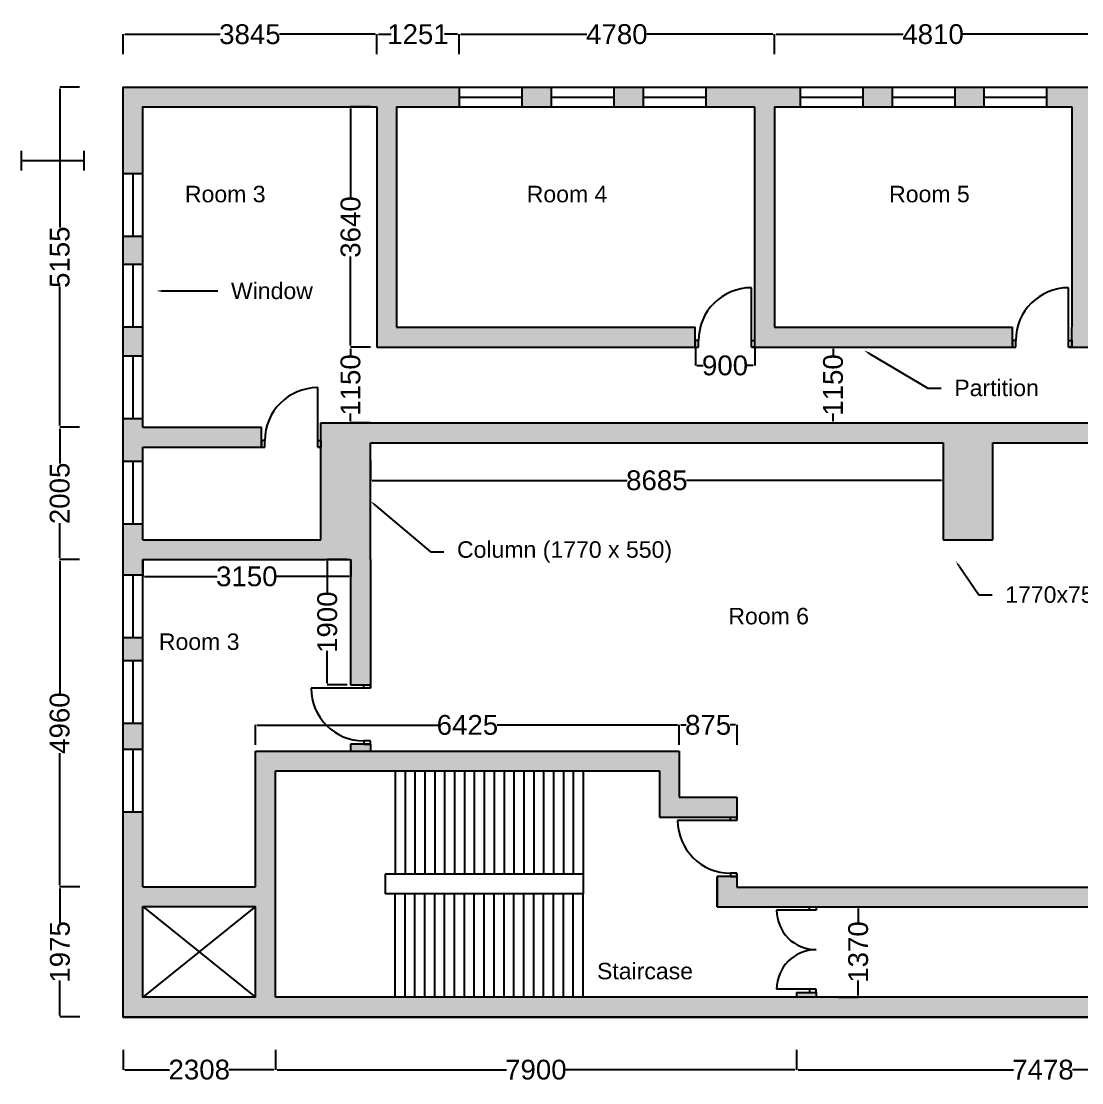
# Model space of a CAD drawing. Header units: millimetres. Extents: x 891 to 27066, y -7534 to 10917.
# Drawn here: x 891 to 16972, y -5174 to 10917 of the extents above; entities that cross this region are included whole.
import ezdxf
from ezdxf import colors
from ezdxf.entities.mleader import LeaderData, LeaderLine
from ezdxf.math import Vec2, Vec3

# ---------------------------------------------------------------- set-up
doc = ezdxf.new("R2010")
doc.units = ezdxf.units.MM
for name, color, linetype in [('Dimensions', 5, 'Continuous'), ('Doors', 6, 'Continuous'), ('Hatch', 7, 'Continuous'), ('Text', 3, 'Continuous'), ('Window', 10, 'Continuous')]:
    doc.layers.add(name, color=color, linetype=linetype)
doc.styles.get("Standard").update_dxf_attribs({"font": 'arial.ttf'})
doc.dimstyles.new('ISO-25', dxfattribs={"dimtxt": 300, "dimasz": 25, "dimexe": 1.25, "dimexo": 0.625, "dimgap": 0, "dimtad": 0, "dimdec": 0, "dimdsep": 46, "dimtxsty": 'Standard', "dimcen": 2.5, "dimadec": 0, "dimazin": 0, "dimtfac": 1, "dimtdec": 0, "dimtmove": 0, "dimatfit": 3, "dimfxl": 300, "dimfxlon": 1, "dimarcsym": 0})

# ---------------------------------------------------------------- blocks, each defined once
blk = doc.blocks.new('*U8')
for p, q in [((-100, 1250), (-100, 1300)), ((-100, 1300), (0, 1300)), ((0, 1300), (0, 1250)), ((0, 1250), (-600, 1250)), ((0, 1250), (-100, 1250)), ((0, 50), (-600, 50)), ((0, 50), (-100, 50)), ((-100, 50), (-100, 0)), ((-100, 0), (0, 0)), ((0, 0), (0, 50))]:
    blk.add_line(p, q)
for centre, start, end in [((0, 1250), 180, 270), ((0, 50), 90, 180)]:
    blk.add_arc(centre, 600, start, end)
blk = doc.blocks.new('*U23')
for p, q in [((-950, 800), (-950, 850)), ((-950, 850), (-850, 850)), ((-850, 800), (-850, 850)), ((-850, 850), (-850, 800)), ((-950, 800), (-1750, 800)), ((-850, 800), (-950, 800)), ((-850, 0), (-950, 0)), ((-950, 0), (-950, -50)), ((-850, -50), (-850, 0)), ((-850, -50), (-850, 0)), ((-950, -50), (-850, -50))]:
    blk.add_line(p, q)
blk.add_arc((-950, 800), 800, 180, 270)
blk = doc.blocks.new('*U24')
for p, q in [((-50, 100), (-50, 900)), ((-850, 100), (-900, 100)), ((-900, 100), (-900, 0)), ((-900, 0), (-850, 0)), ((-900, 0), (-850, 0)), ((-850, 0), (-850, 100)), ((-50, 0), (-50, 100)), ((-50, 100), (0, 100)), ((-50, 0), (0, 0)), ((0, 0), (-50, 0)), ((0, 100), (0, 0))]:
    blk.add_line(p, q)
blk.add_arc((-50, 100), 800, 90, 180)
blk = doc.blocks.new('*D37')
at = {"layer": 'Defpoints', "color": 0, "transparency": 16777216}
for p in [(6281, 10719), (2436, 9918), (6281, 9918)]:
    blk.add_point(p, dxfattribs=at)
at = {"layer": 'Dimensions', "color": 0, "lineweight": -2, "transparency": 16777216}
for p, q in [((2436, 10419), (2436, 10720)), ((2461, 10719), (3909, 10719)), ((6256, 10719), (4807, 10719)), ((6281, 10419), (6281, 10720))]:
    blk.add_line(p, q, dxfattribs=at)
at = {"layer": 'Dimensions', "color": 0, "transparency": 16777216}
for points in [[(2461, 10723), (2461, 10715), (2436, 10719)], [(6256, 10723), (6256, 10715), (6281, 10719)]]:
    blk.add_solid(points, dxfattribs=at)
at = {"layer": 'Dimensions', "color": 0, "transparency": 16777216, "insert": (4358, 10719), "char_height": 300, "attachment_point": 5}
blk.add_mtext('3845', dxfattribs=at)
blk = doc.blocks.new('*D38')
at = {"layer": 'Defpoints', "color": 0, "transparency": 16777216}
for p in [(7532, 10720), (6281, 9618), (7532, 9618)]:
    blk.add_point(p, dxfattribs=at)
at = {"layer": 'Dimensions', "color": 0, "lineweight": -2, "transparency": 16777216}
for p, q in [((6281, 10420), (6281, 10722)), ((6306, 10720), (6501, 10720)), ((7507, 10720), (7311, 10720)), ((7532, 10420), (7532, 10722))]:
    blk.add_line(p, q, dxfattribs=at)
at = {"layer": 'Dimensions', "color": 0, "transparency": 16777216}
for points in [[(6306, 10725), (6306, 10716), (6281, 10720)], [(7507, 10725), (7507, 10716), (7532, 10720)]]:
    blk.add_solid(points, dxfattribs=at)
at = {"layer": 'Dimensions', "color": 0, "transparency": 16777216, "insert": (6906, 10720), "char_height": 300, "attachment_point": 5}
blk.add_mtext('1251', dxfattribs=at)
blk = doc.blocks.new('*D40')
at = {"layer": 'Defpoints', "color": 0, "transparency": 16777216}
for p in [(12312, 10720), (7532, 9618), (12312, 9618)]:
    blk.add_point(p, dxfattribs=at)
at = {"layer": 'Dimensions', "color": 0, "lineweight": -2, "transparency": 16777216}
for p, q in [((7532, 10420), (7532, 10722)), ((7557, 10720), (9468, 10720)), ((12287, 10720), (10375, 10720)), ((12312, 10420), (12312, 10722))]:
    blk.add_line(p, q, dxfattribs=at)
at = {"layer": 'Dimensions', "color": 0, "transparency": 16777216}
for points in [[(7557, 10725), (7557, 10716), (7532, 10720)], [(12287, 10725), (12287, 10716), (12312, 10720)]]:
    blk.add_solid(points, dxfattribs=at)
at = {"layer": 'Dimensions', "color": 0, "transparency": 16777216, "insert": (9922, 10720), "char_height": 300, "attachment_point": 5}
blk.add_mtext('4780', dxfattribs=at)
blk = doc.blocks.new('*D41')
at = {"layer": 'Defpoints', "color": 0, "transparency": 16777216}
for p in [(17122, 10720), (12312, 9618), (17122, 9618)]:
    blk.add_point(p, dxfattribs=at)
at = {"layer": 'Dimensions', "color": 0, "lineweight": -2, "transparency": 16777216}
for p, q in [((12312, 10420), (12312, 10722)), ((12337, 10720), (14263, 10720)), ((17097, 10720), (15170, 10720)), ((17122, 10420), (17122, 10722))]:
    blk.add_line(p, q, dxfattribs=at)
at = {"layer": 'Dimensions', "color": 0, "transparency": 16777216}
for points in [[(12337, 10725), (12337, 10716), (12312, 10720)], [(17097, 10725), (17097, 10716), (17122, 10720)]]:
    blk.add_solid(points, dxfattribs=at)
at = {"layer": 'Dimensions', "color": 0, "transparency": 16777216, "insert": (14717, 10720), "char_height": 300, "attachment_point": 5}
blk.add_mtext('4810', dxfattribs=at)
blk = doc.blocks.new('*D43')
at = {"layer": 'Defpoints', "color": 0, "transparency": 16777216}
for p in [(2436, 9918), (1475, 4763), (2436, 4763)]:
    blk.add_point(p, dxfattribs=at)
at = {"layer": 'Dimensions', "color": 0, "lineweight": -2, "transparency": 16777216}
for p, q in [((1775, 9918), (1474, 9918)), ((1475, 9893), (1475, 7789)), ((1475, 4788), (1475, 6891)), ((1775, 4763), (1474, 4763))]:
    blk.add_line(p, q, dxfattribs=at)
at = {"layer": 'Dimensions', "color": 0, "transparency": 16777216}
for points in [[(1471, 9893), (1479, 9893), (1475, 9918)], [(1471, 4788), (1479, 4788), (1475, 4763)]]:
    blk.add_solid(points, dxfattribs=at)
at = {"layer": 'Dimensions', "color": 0, "transparency": 16777216, "insert": (1475, 7340), "char_height": 300, "attachment_point": 5, "rotation": 90}
blk.add_mtext('5155', dxfattribs=at)
blk = doc.blocks.new('*D44')
at = {"layer": 'Defpoints', "color": 0, "transparency": 16777216}
for p in [(2736, 4763), (1475, 2758), (2736, 2758)]:
    blk.add_point(p, dxfattribs=at)
at = {"layer": 'Dimensions', "color": 0, "lineweight": -2, "transparency": 16777216}
for p, q in [((1775, 4763), (1474, 4763)), ((1475, 4738), (1475, 4212)), ((1475, 2783), (1475, 3309)), ((1775, 2758), (1474, 2758))]:
    blk.add_line(p, q, dxfattribs=at)
at = {"layer": 'Dimensions', "color": 0, "transparency": 16777216}
for points in [[(1471, 4738), (1479, 4738), (1475, 4763)], [(1471, 2783), (1479, 2783), (1475, 2758)]]:
    blk.add_solid(points, dxfattribs=at)
at = {"layer": 'Dimensions', "color": 0, "transparency": 16777216, "insert": (1475, 3760), "char_height": 300, "attachment_point": 5, "rotation": 90}
blk.add_mtext('2005', dxfattribs=at)
blk = doc.blocks.new('*D45')
at = {"layer": 'Defpoints', "color": 0, "transparency": 16777216}
for p in [(2736, 2758), (1474, -2202), (2736, -2202)]:
    blk.add_point(p, dxfattribs=at)
at = {"layer": 'Dimensions', "color": 0, "lineweight": -2, "transparency": 16777216}
for p, q in [((1774, 2758), (1473, 2758)), ((1474, 2733), (1474, 731)), ((1474, -2177), (1474, -176)), ((1774, -2202), (1473, -2202))]:
    blk.add_line(p, q, dxfattribs=at)
at = {"layer": 'Dimensions', "color": 0, "transparency": 16777216}
for points in [[(1470, 2733), (1478, 2733), (1474, 2758)], [(1470, -2177), (1478, -2177), (1474, -2202)]]:
    blk.add_solid(points, dxfattribs=at)
at = {"layer": 'Dimensions', "color": 0, "transparency": 16777216, "insert": (1474, 278), "char_height": 300, "attachment_point": 5, "rotation": 90}
blk.add_mtext('4960', dxfattribs=at)
blk = doc.blocks.new('*D46')
at = {"layer": 'Defpoints', "color": 0, "transparency": 16777216}
for p in [(2736, -2202), (1478, -4177), (2736, -4177)]:
    blk.add_point(p, dxfattribs=at)
at = {"layer": 'Dimensions', "color": 0, "lineweight": -2, "transparency": 16777216}
for p, q in [((1778, -2202), (1477, -2202)), ((1478, -2227), (1478, -2755)), ((1478, -4152), (1478, -3625)), ((1778, -4177), (1477, -4177))]:
    blk.add_line(p, q, dxfattribs=at)
at = {"layer": 'Dimensions', "color": 0, "transparency": 16777216}
for points in [[(1474, -2227), (1482, -2227), (1478, -2202)], [(1474, -4152), (1482, -4152), (1478, -4177)]]:
    blk.add_solid(points, dxfattribs=at)
at = {"layer": 'Dimensions', "color": 0, "transparency": 16777216, "insert": (1478, -3190), "char_height": 300, "attachment_point": 5, "rotation": 90}
blk.add_mtext('1975', dxfattribs=at)
blk = doc.blocks.new('*D47')
at = {"layer": 'Defpoints', "color": 0, "transparency": 16777216}
for p in [(2436, -4177), (4744, -4177), (4744, -4976)]:
    blk.add_point(p, dxfattribs=at)
at = {"layer": 'Dimensions', "color": 0, "lineweight": -2, "transparency": 16777216}
for p, q in [((2436, -4676), (2436, -4977)), ((4744, -4676), (4744, -4977)), ((2461, -4976), (3139, -4976)), ((4719, -4976), (4040, -4976))]:
    blk.add_line(p, q, dxfattribs=at)
at = {"layer": 'Dimensions', "color": 0, "transparency": 16777216}
for points in [[(2461, -4972), (2461, -4980), (2436, -4976)], [(4719, -4972), (4719, -4980), (4744, -4976)]]:
    blk.add_solid(points, dxfattribs=at)
at = {"layer": 'Dimensions', "color": 0, "transparency": 16777216, "insert": (3590, -4976), "char_height": 300, "attachment_point": 5}
blk.add_mtext('2308', dxfattribs=at)
blk = doc.blocks.new('*D48')
at = {"layer": 'Defpoints', "color": 0, "transparency": 16777216}
for p in [(4744, -3877), (12644, -3877), (12644, -4977)]:
    blk.add_point(p, dxfattribs=at)
at = {"layer": 'Dimensions', "color": 0, "lineweight": -2, "transparency": 16777216}
for p, q in [((4744, -4677), (4744, -4978)), ((12644, -4677), (12644, -4978)), ((4769, -4977), (8247, -4977)), ((12619, -4977), (9140, -4977))]:
    blk.add_line(p, q, dxfattribs=at)
at = {"layer": 'Dimensions', "color": 0, "transparency": 16777216}
for points in [[(4769, -4973), (4769, -4981), (4744, -4977)], [(12619, -4973), (12619, -4981), (12644, -4977)]]:
    blk.add_solid(points, dxfattribs=at)
at = {"layer": 'Dimensions', "color": 0, "transparency": 16777216, "insert": (8694, -4977), "char_height": 300, "attachment_point": 5}
blk.add_mtext('7900', dxfattribs=at)
blk = doc.blocks.new('*D49')
at = {"layer": 'Defpoints', "color": 0, "transparency": 16777216}
for p in [(12644, -3877), (20122, -3877), (20122, -4977)]:
    blk.add_point(p, dxfattribs=at)
at = {"layer": 'Dimensions', "color": 0, "lineweight": -2, "transparency": 16777216}
for p, q in [((12644, -4677), (12644, -4978)), ((20122, -4677), (20122, -4978)), ((12669, -4977), (15936, -4977)), ((20097, -4977), (16830, -4977))]:
    blk.add_line(p, q, dxfattribs=at)
at = {"layer": 'Dimensions', "color": 0, "transparency": 16777216}
for points in [[(12669, -4973), (12669, -4981), (12644, -4977)], [(20097, -4973), (20097, -4981), (20122, -4977)]]:
    blk.add_solid(points, dxfattribs=at)
at = {"layer": 'Dimensions', "color": 0, "transparency": 16777216, "insert": (16383, -4977), "char_height": 300, "attachment_point": 5}
blk.add_mtext('7478', dxfattribs=at)
blk = doc.blocks.new('*D57')
at = {"layer": 'Defpoints', "color": 0, "transparency": 16777216}
for p in [(6281, 9618), (5885, 5978), (6281, 5978)]:
    blk.add_point(p, dxfattribs=at)
at = {"layer": 'Dimensions', "color": 0, "lineweight": -2, "transparency": 16777216}
for p, q in [((6185, 9618), (5884, 9618)), ((5885, 9593), (5885, 8245)), ((5885, 6003), (5885, 7351)), ((6185, 5978), (5884, 5978))]:
    blk.add_line(p, q, dxfattribs=at)
at = {"layer": 'Dimensions', "color": 0, "transparency": 16777216}
for points in [[(5881, 9593), (5889, 9593), (5885, 9618)], [(5881, 6003), (5889, 6003), (5885, 5978)]]:
    blk.add_solid(points, dxfattribs=at)
at = {"layer": 'Dimensions', "color": 0, "transparency": 16777216, "insert": (5885, 7798), "char_height": 300, "attachment_point": 5, "rotation": 90}
blk.add_mtext('3640', dxfattribs=at)
blk = doc.blocks.new('*D58')
at = {"layer": 'Defpoints', "color": 0, "transparency": 16777216}
for p in [(6281, 5978), (5884, 4828), (6281, 4828)]:
    blk.add_point(p, dxfattribs=at)
at = {"layer": 'Dimensions', "color": 0, "lineweight": -2, "transparency": 16777216}
for p, q in [((6184, 5978), (5883, 5978)), ((5884, 5953), (5884, 5836)), ((6184, 4828), (5883, 4828)), ((5884, 4853), (5884, 4970))]:
    blk.add_line(p, q, dxfattribs=at)
at = {"layer": 'Dimensions', "color": 0, "transparency": 16777216}
for points in [[(5880, 5953), (5888, 5953), (5884, 5978)], [(5880, 4853), (5888, 4853), (5884, 4828)]]:
    blk.add_solid(points, dxfattribs=at)
at = {"layer": 'Dimensions', "color": 0, "transparency": 16777216, "insert": (5884, 5403), "char_height": 300, "attachment_point": 5, "rotation": 90}
blk.add_mtext('1150', dxfattribs=at)
blk = doc.blocks.new('*D59')
at = {"layer": 'Defpoints', "color": 0, "transparency": 16777216}
for p in [(11112, 5978), (12012, 5978), (12012, 5698)]:
    blk.add_point(p, dxfattribs=at)
at = {"layer": 'Dimensions', "color": 0, "lineweight": -2, "transparency": 16777216}
for p, q in [((11112, 5977), (11112, 5697)), ((12012, 5977), (12012, 5697)), ((11137, 5698), (11231, 5698)), ((11987, 5698), (11892, 5698))]:
    blk.add_line(p, q, dxfattribs=at)
at = {"layer": 'Dimensions', "color": 0, "transparency": 16777216}
for points in [[(11137, 5702), (11137, 5694), (11112, 5698)], [(11987, 5702), (11987, 5694), (12012, 5698)]]:
    blk.add_solid(points, dxfattribs=at)
at = {"layer": 'Dimensions', "color": 0, "transparency": 16777216, "insert": (11562, 5698), "char_height": 300, "attachment_point": 5}
blk.add_mtext('900', dxfattribs=at)
blk = doc.blocks.new('*D63')
at = {"layer": 'Defpoints', "color": 0, "transparency": 16777216}
for p in [(6186, 4528), (14871, 4528), (6186, 3957)]:
    blk.add_point(p, dxfattribs=at)
at = {"layer": 'Dimensions', "color": 0, "lineweight": -2, "transparency": 16777216}
for p, q in [((6186, 4257), (6186, 3956)), ((14871, 4257), (14871, 3956)), ((6211, 3957), (10079, 3957)), ((14846, 3957), (10977, 3957))]:
    blk.add_line(p, q, dxfattribs=at)
at = {"layer": 'Dimensions', "color": 0, "transparency": 16777216}
for points in [[(6211, 3961), (6211, 3953), (6186, 3957)], [(14846, 3961), (14846, 3953), (14871, 3957)]]:
    blk.add_solid(points, dxfattribs=at)
at = {"layer": 'Dimensions', "color": 0, "transparency": 16777216, "insert": (10528, 3957), "char_height": 300, "attachment_point": 5}
blk.add_mtext('8685', dxfattribs=at)
blk = doc.blocks.new('*D64')
at = {"layer": 'Defpoints', "color": 0, "transparency": 16777216}
for p in [(5886, 2758), (5532, 858), (5886, 858)]:
    blk.add_point(p, dxfattribs=at)
at = {"layer": 'Dimensions', "color": 0, "lineweight": -2, "transparency": 16777216}
for p, q in [((5832, 2758), (5531, 2758)), ((5532, 2733), (5532, 2241)), ((5532, 883), (5532, 1375)), ((5832, 858), (5531, 858))]:
    blk.add_line(p, q, dxfattribs=at)
at = {"layer": 'Dimensions', "color": 0, "transparency": 16777216}
for points in [[(5528, 2733), (5537, 2733), (5532, 2758)], [(5528, 883), (5537, 883), (5532, 858)]]:
    blk.add_solid(points, dxfattribs=at)
at = {"layer": 'Dimensions', "color": 0, "transparency": 16777216, "insert": (5532, 1808), "char_height": 300, "attachment_point": 5, "rotation": 90}
blk.add_mtext('1900', dxfattribs=at)
blk = doc.blocks.new('*D65')
at = {"layer": 'Defpoints', "color": 0, "transparency": 16777216}
for p in [(2736, 2758), (5886, 2758), (5886, 2501)]:
    blk.add_point(p, dxfattribs=at)
at = {"layer": 'Dimensions', "color": 0, "lineweight": -2, "transparency": 16777216}
for p, q in [((2736, 2757), (2736, 2500)), ((5886, 2757), (5886, 2500)), ((2761, 2501), (3863, 2501)), ((5861, 2501), (4758, 2501))]:
    blk.add_line(p, q, dxfattribs=at)
at = {"layer": 'Dimensions', "color": 0, "transparency": 16777216}
for points in [[(2761, 2505), (2761, 2497), (2736, 2501)], [(5861, 2505), (5861, 2497), (5886, 2501)]]:
    blk.add_solid(points, dxfattribs=at)
at = {"layer": 'Dimensions', "color": 0, "transparency": 16777216, "insert": (4311, 2501), "char_height": 300, "attachment_point": 5}
blk.add_mtext('3150', dxfattribs=at)
blk = doc.blocks.new('*D66')
at = {"layer": 'Defpoints', "color": 0, "transparency": 16777216}
for p in [(10869, 249), (4444, -147), (10869, -147)]:
    blk.add_point(p, dxfattribs=at)
at = {"layer": 'Dimensions', "color": 0, "lineweight": -2, "transparency": 16777216}
for p, q in [((4444, -51), (4444, 250)), ((4469, 249), (7206, 249)), ((10844, 249), (8106, 249)), ((10869, -51), (10869, 250))]:
    blk.add_line(p, q, dxfattribs=at)
at = {"layer": 'Dimensions', "color": 0, "transparency": 16777216}
for points in [[(4469, 253), (4469, 245), (4444, 249)], [(10844, 253), (10844, 245), (10869, 249)]]:
    blk.add_solid(points, dxfattribs=at)
at = {"layer": 'Dimensions', "color": 0, "transparency": 16777216, "insert": (7656, 249), "char_height": 300, "attachment_point": 5}
blk.add_mtext('6425', dxfattribs=at)
blk = doc.blocks.new('*D67')
at = {"layer": 'Defpoints', "color": 0, "transparency": 16777216}
for p in [(11744, 250), (10869, -847), (11744, -847)]:
    blk.add_point(p, dxfattribs=at)
at = {"layer": 'Dimensions', "color": 0, "lineweight": -2, "transparency": 16777216}
for p, q in [((10869, -50), (10869, 251)), ((10894, 250), (10973, 250)), ((11719, 250), (11639, 250)), ((11744, -50), (11744, 251))]:
    blk.add_line(p, q, dxfattribs=at)
at = {"layer": 'Dimensions', "color": 0, "transparency": 16777216}
for points in [[(10894, 254), (10894, 246), (10869, 250)], [(11719, 254), (11719, 246), (11744, 250)]]:
    blk.add_solid(points, dxfattribs=at)
at = {"layer": 'Dimensions', "color": 0, "transparency": 16777216, "insert": (11306, 250), "char_height": 300, "attachment_point": 5}
blk.add_mtext('875', dxfattribs=at)
blk = doc.blocks.new('*D68')
at = {"layer": 'Defpoints', "color": 0, "transparency": 16777216}
for p in [(12944, -2507), (13582, -2507), (12944, -3877)]:
    blk.add_point(p, dxfattribs=at)
at = {"layer": 'Dimensions', "color": 0, "lineweight": -2, "transparency": 16777216}
for p, q in [((13282, -2507), (13583, -2507)), ((13582, -2532), (13582, -2759)), ((13582, -3852), (13582, -3625)), ((13282, -3877), (13583, -3877))]:
    blk.add_line(p, q, dxfattribs=at)
at = {"layer": 'Dimensions', "color": 0, "transparency": 16777216}
for points in [[(13578, -2532), (13586, -2532), (13582, -2507)], [(13578, -3852), (13586, -3852), (13582, -3877)]]:
    blk.add_solid(points, dxfattribs=at)
at = {"layer": 'Dimensions', "color": 0, "transparency": 16777216, "insert": (13582, -3192), "char_height": 300, "attachment_point": 5, "rotation": 90}
blk.add_mtext('1370', dxfattribs=at)
blk = doc.blocks.new('*D70')
at = {"layer": 'Defpoints', "color": 0, "transparency": 16777216}
for p in [(12012, 5978), (12012, 4828), (13201, 4828)]:
    blk.add_point(p, dxfattribs=at)
at = {"layer": 'Dimensions', "color": 0, "lineweight": -2, "transparency": 16777216}
for p, q in [((12901, 5978), (13202, 5978)), ((13201, 5953), (13201, 5836)), ((12901, 4828), (13202, 4828)), ((13201, 4853), (13201, 4970))]:
    blk.add_line(p, q, dxfattribs=at)
at = {"layer": 'Dimensions', "color": 0, "transparency": 16777216}
for points in [[(13197, 5953), (13205, 5953), (13201, 5978)], [(13197, 4853), (13205, 4853), (13201, 4828)]]:
    blk.add_solid(points, dxfattribs=at)
at = {"layer": 'Dimensions', "color": 0, "transparency": 16777216, "insert": (13201, 5403), "char_height": 300, "attachment_point": 5, "rotation": 90}
blk.add_mtext('1150', dxfattribs=at)

msp = doc.modelspace()

# ---------------------------------------------------------------- hatches: boundary and pattern name
h = msp.add_hatch(color=256)
h.dxf.hatch_style = 1
h.paths.add_polyline_path([(12943.6, -3807.1), (12843.6, -3807.1), (12643.6, -3807.1), (12643.6, -3877.1), (12943.6, -3877.1)])
h.paths.add_polyline_path([(6185.6, -42.1), (6085.6, -42.1), (5885.6, -42.1), (5885.6, -147.1), (6185.6, -147.1)])
at = {"layer": 'Hatch'}
h = msp.add_hatch(color=256, dxfattribs=at)
h.dxf.hatch_style = 1
h.paths.add_polyline_path([(7531.6, 9917.9), (6280.6, 9917.9), (2435.6, 9917.9), (2435.6, 8611.2), (2735.6, 8611.2), (2735.6, 9617.9), (6280.6, 9617.9), (6280.6, 5977.9), (11111.6, 5977.9), (11111.6, 6077.9), (11111.6, 6277.9), (6580.6, 6277.9), (6580.6, 9617.9), (7531.6, 9617.9)])
h = msp.add_hatch(color=256, dxfattribs=at)
h.dxf.hatch_style = 1
h.paths.add_polyline_path([(8925.8, 9917.9), (8481.6, 9917.9), (8481.6, 9617.9), (8925.8, 9617.9)])
h.paths.add_polyline_path([(10320.1, 9917.9), (9875.8, 9917.9), (9875.8, 9617.9), (10320.1, 9617.9)])
h.paths.add_polyline_path([(12701, 9917.9), (12011.6, 9917.9), (11270.1, 9917.9), (11270.1, 9617.9), (12011.6, 9617.9), (12011.6, 6277.9), (12011.6, 5977.9), (15921.6, 5977.9), (15921.6, 6077.9), (15921.6, 6277.9), (12311.6, 6277.9), (12311.6, 9617.9), (12701, 9617.9)])
h.paths.add_polyline_path([(17121.6, 9617.9), (17291.4, 9617.9), (17291.4, 9917.9), (16436, 9917.9), (16436, 9617.9), (16821.6, 9617.9), (16821.6, 6277.9), (16821.6, 5977.9), (17121.6, 5977.9), (17121.6, 6077.9), (17121.6, 6277.9)])
h.paths.add_polyline_path([(15486, 9917.9), (15045.2, 9917.9), (15045.2, 9617.9), (15486, 9617.9)], flags=17)
h.paths.add_polyline_path([(14095.2, 9917.9), (13651, 9917.9), (13651, 9617.9), (14095.2, 9617.9)], flags=17)
h.paths.add_polyline_path([(2735.6, 7661.2), (2435.6, 7661.2), (2435.6, 7235.9), (2735.6, 7235.9)])
h.paths.add_polyline_path([(2735.6, 6285.9), (2435.6, 6285.9), (2435.6, 5843.4), (2735.6, 5843.4)])
h.paths.add_polyline_path([(4535.6, 4762.9), (2735.6, 4762.9), (2735.6, 4893.4), (2435.6, 4893.4), (2435.6, 4250.1), (2735.6, 4250.1), (2735.6, 4462.9), (4535.6, 4462.9), (4535.6, 4562.9)])
h.paths.add_polyline_path([(17796.6, 4827.9), (5435.6, 4827.9), (5435.6, 3057.9), (2735.6, 3057.9), (2735.6, 3300.1), (2435.6, 3300.1), (2435.6, 2527.6), (2735.6, 2527.6), (2735.6, 2757.9), (5735.6, 2757.9), (5885.6, 2757.9), (5885.6, 857.9), (6185.6, 857.9), (6185.6, 2757.9), (6185.6, 4527.9), (14870.6, 4527.9), (14870.6, 3057.9), (15620.6, 3057.9), (15620.6, 4527.9), (17672.3, 4527.9), (17799.3, 4401), (18011.4, 4613.1)])
h.paths.add_polyline_path([(2735.6, 1577.6), (2435.6, 1577.6), (2435.6, 1227.9), (2735.6, 1227.9)], flags=17)
h.paths.add_polyline_path([(2735.6, 277.9), (2435.6, 277.9), (2435.6, -117.1), (2735.6, -117.1)])
h.paths.add_polyline_path([(10868.6, -147.1), (4443.6, -147.1), (4443.6, -2202.1), (2735.6, -2202.1), (2735.6, -1067.1), (2435.6, -1067.1), (2435.6, -4177.1), (20121.6, -4177.1), (21733.6, -4177.1), (21733.6, -4077.1), (21733.6, -3877.1), (20121.6, -3877.1), (20121.6, -3807.1), (20021.6, -3807.1), (19821.6, -3807.1), (19821.6, -3877.1), (4743.6, -3877.1), (4743.6, -447.1), (10568.6, -447.1), (10568.6, -1147.1), (11443.6, -1147.1), (11743.6, -1147.1), (11743.6, -847.1), (10868.6, -847.1)])
h.paths.add_polyline_path([(4443.6, -2502.1), (4443.6, -3877.1), (2735.6, -3877.1), (2735.6, -2502.1)], flags=16)
h.paths.add_polyline_path([(20121.6, 2502.9), (18647.8, 3976.7), (18577.1, 3906), (18435.7, 3764.6), (19821.6, 2378.6), (19821.6, -2207.1), (11743.6, -2207.1), (11743.6, -2047.1), (11643.6, -2047.1), (11443.6, -2047.1), (11443.6, -2507.1), (12943.6, -2507.1), (19821.6, -2507.1), (20121.6, -2507.1)])
h.paths.add_polyline_path([(18985.9, 6277.9), (18021.6, 6277.9), (18021.6, 5977.9), (18861.6, 5977.9), (21672.9, 3166.6), (21885, 3378.8)])
h.paths.add_polyline_path([(22804.2, 2459.5), (22733.5, 2388.8), (22592.1, 2247.4), (25781.6, -942.1), (25781.6, -3877.1), (23033.6, -3877.1), (23033.6, -4177.1), (26081.6, -4177.1), (26081.6, 9917.9), (25212.7, 9917.9), (25212.7, 9617.9), (25781.6, 9617.9), (25781.6, -517.8)])
h.paths.add_polyline_path([(24262.7, 9917.9), (23818.4, 9917.9), (23818.4, 9617.9), (24262.7, 9617.9)], flags=17)
h.paths.add_polyline_path([(22868.4, 9917.9), (22424.2, 9917.9), (22424.2, 9617.9), (22868.4, 9617.9)])
h.paths.add_polyline_path([(21474.2, 9917.9), (21029.9, 9917.9), (21029.9, 9617.9), (21474.2, 9617.9)])
h.paths.add_polyline_path([(20079.9, 9917.9), (19635.7, 9917.9), (19635.7, 9617.9), (20079.9, 9617.9)])
h.paths.add_polyline_path([(18685.7, 9917.9), (18241.4, 9917.9), (18241.4, 9617.9), (18685.7, 9617.9)])

# ---------------------------------------------------------------- linework, layer by layer
for p, q in [((2435.6, 9917.9), (6280.6, 9917.9)), ((2435.6, 9917.9), (6280.6, 9917.9)), ((6280.6, 9917.9), (12011.6, 9917.9)), ((12011.6, 9917.9), (16821.6, 9917.9)), ((6580.6, 9617.9), (6580.6, 6277.9)), ((6580.6, 9617.9), (7531.6, 9617.9)), ((12011.6, 9617.9), (12011.6, 6277.9)), ((12311.6, 9617.9), (12311.6, 6277.9)), ((16821.6, 9617.9), (16821.6, 6277.9)), ((6580.6, 6277.9), (11111.6, 6277.9)), ((11111.6, 5977.9), (11111.6, 6277.9)), ((12011.6, 6277.9), (12011.6, 5977.9)), ((12311.6, 6277.9), (15921.6, 6277.9)), ((15921.6, 5977.9), (15921.6, 6277.9)), ((16821.6, 5977.9), (16821.6, 6277.9)), ((6280.6, 5977.9), (11161.6, 5977.9)), ((11961.6, 5977.9), (15971.6, 5977.9)), ((16771.6, 5977.9), (17171.6, 5977.9)), ((5435.6, 3057.9), (5435.6, 4827.9)), ((5435.6, 4827.9), (17796.6, 4827.9)), ((2735.6, 4762.9), (4535.6, 4762.9)), ((4535.6, 4462.9), (4535.6, 4762.9)), ((6185.6, 4527.9), (14870.6, 4527.9)), ((6185.6, 2757.9), (6185.6, 4527.9)), ((6185.6, 4527.9), (14870.6, 4527.9)), ((14870.6, 4527.9), (14870.6, 3057.9)), ((15620.6, 3057.9), (15620.6, 4527.9)), ((15620.6, 4527.9), (17672.3, 4527.9)), ((2435.6, -4177.1), (2435.6, 4462.9)), ((2735.6, 4462.9), (4585.6, 4462.9)), ((5385.6, 4462.9), (5435.6, 4462.9)), ((2435.6, -4177.1), (2435.6, 3057.9)), ((2735.6, 3057.9), (5435.6, 3057.9)), ((14870.6, 3057.9), (15620.6, 3057.9)), ((2735.6, 2757.9), (5735.6, 2757.9)), ((5435.6, 2757.9), (5885.6, 2757.9)), ((5885.6, 2757.9), (5885.6, 857.9)), ((6185.6, 2757.9), (6185.6, 857.9)), ((5885.6, 857.9), (6185.6, 857.9)), ((4443.6, -147.1), (10868.6, -147.1)), ((4443.6, -2202.1), (4443.6, -147.1)), ((6185.6, -42.1), (5885.6, -42.1)), ((5885.6, -42.1), (5885.6, -147.1)), ((6185.6, -42.1), (6185.6, -147.1)), ((10868.6, -147.1), (10868.6, -847.1)), ((4743.6, -447.1), (10568.6, -447.1)), ((4743.6, -3877.1), (4743.6, -447.1)), ((6560.9, -447.1), (6560.9, -2012.1)), ((6560.9, -447.1), (9410.9, -447.1)), ((6710.9, -447.1), (6710.9, -2012.1)), ((6860.9, -447.1), (6860.9, -2012.1)), ((7010.9, -447.1), (7010.9, -2012.1)), ((7160.9, -447.1), (7160.9, -2012.1)), ((7310.9, -447.1), (7310.9, -2012.1)), ((7460.9, -447.1), (7460.9, -2012.1)), ((7610.9, -447.1), (7610.9, -2012.1)), ((7760.9, -447.1), (7760.9, -2012.1)), ((7910.9, -447.1), (7910.9, -2012.1)), ((8060.9, -447.1), (8060.9, -2012.1)), ((8210.9, -447.1), (8210.9, -2012.1)), ((8360.9, -447.1), (8360.9, -2012.1)), ((8510.9, -447.1), (8510.9, -2012.1)), ((8660.9, -447.1), (8660.9, -2012.1)), ((8810.9, -447.1), (8810.9, -2012.1)), ((8960.9, -447.1), (8960.9, -2012.1)), ((9110.9, -447.1), (9110.9, -2012.1)), ((9260.9, -447.1), (9260.9, -2012.1)), ((9410.9, -447.1), (9410.9, -2012.1)), ((9410.9, -447.1), (9410.9, -2012.1)), ((10568.6, -447.1), (10568.6, -1147.1)), ((10868.6, -847.1), (11743.6, -847.1)), ((11743.6, -847.1), (11743.6, -1197.1)), ((2435.6, -4177.1), (2435.6, -1067.1)), ((10568.6, -1147.1), (11443.6, -1147.1)), ((11443.6, -1147.1), (11743.6, -1147.1)), ((9410.9, -2012.1), (6410.9, -2012.1)), ((6410.9, -2012.1), (6410.9, -2312.1)), ((9410.9, -2012.1), (9410.9, -2312.1)), ((11443.6, -2507.1), (11443.6, -2047.1)), ((11743.6, -2047.1), (11443.6, -2047.1)), ((11443.6, -2047.1), (11443.6, -2507.1)), ((11743.6, -1997.1), (11743.6, -2207.1)), ((2735.6, -2202.1), (4443.6, -2202.1)), ((11743.6, -2207.1), (19821.6, -2207.1)), ((9410.9, -2312.1), (6410.9, -2312.1)), ((6560.9, -3877.1), (6560.9, -2312.1)), ((6710.9, -3877.1), (6710.9, -2312.1)), ((6860.9, -3877.1), (6860.9, -2312.1)), ((7010.9, -3877.1), (7010.9, -2312.1)), ((7160.9, -3877.1), (7160.9, -2312.1)), ((7310.9, -3877.1), (7310.9, -2312.1)), ((7460.9, -3877.1), (7460.9, -2312.1)), ((7610.9, -3877.1), (7610.9, -2312.1)), ((7760.9, -3877.1), (7760.9, -2312.1)), ((7910.9, -3877.1), (7910.9, -2312.1)), ((8060.9, -3877.1), (8060.9, -2312.1)), ((8210.9, -3877.1), (8210.9, -2312.1)), ((8360.9, -3877.1), (8360.9, -2312.1)), ((8510.9, -3877.1), (8510.9, -2312.1)), ((8660.9, -3877.1), (8660.9, -2312.1)), ((8810.9, -3877.1), (8810.9, -2312.1)), ((8960.9, -3877.1), (8960.9, -2312.1)), ((9110.9, -3877.1), (9110.9, -2312.1)), ((9260.9, -3877.1), (9260.9, -2312.1)), ((9410.9, -3877.1), (9410.9, -2312.1)), ((2435.6, -4177.1), (2435.6, -2502.1)), ((2735.6, -2502.1), (4443.6, -2502.1)), ((2735.6, -2502.1), (4443.6, -3877.1)), ((4443.6, -2502.1), (2735.6, -3877.1)), ((4443.6, -3877.1), (4443.6, -2502.1)), ((11443.6, -2507.1), (19821.6, -2507.1)), ((11443.6, -2507.1), (12943.6, -2507.1)), ((12643.6, -3807.1), (12643.6, -3877.1)), ((12643.6, -3807.1), (12943.6, -3807.1)), ((12943.6, -3807.1), (12943.6, -3877.1)), ((2435.6, -4177.1), (4443.6, -4177.1)), ((2435.6, -4177.1), (2435.6, -4177.1)), ((2435.6, -4177.1), (20121.6, -4177.1))]:
    msp.add_line(p, q)
for points in [[(21783.6, -4177.1), (2435.6, -4177.1), (2435.6, 9917.9), (26081.6, 9917.9), (26081.6, -4177.1), (22983.6, -4177.1)], [(2735.6, 4762.9), (2735.6, 9617.9), (6280.6, 9617.9)], [(6580.6, 9617.9), (12011.6, 9617.9)], [(12311.6, 9617.9), (16821.6, 9617.9)], [(2735.6, 3057.9), (2735.6, 4462.9)], [(2735.6, -2202.1), (2735.6, 2757.9)], [(4443.6, -3877.1), (2735.6, -3877.1), (2735.6, -2502.1)], [(19821.6, -3877.1), (4743.6, -3877.1)]]:
    msp.add_lwpolyline(points)
at = {"layer": 'Dimensions'}
for p, q in [((890.5, 8955.2), (890.5, 8655.2)), ((1840.5, 8955.2), (1840.5, 8655.2)), ((890.5, 8805.2), (1840.5, 8805.2))]:
    msp.add_line(p, q, dxfattribs=at)
at = {"layer": 'Hatch'}
msp.add_line((6280.6, 9617.9), (6280.6, 5977.9), dxfattribs=at)
at = {"layer": 'Window'}
for p, q in [((7531.6, 9917.9), (7531.6, 9617.9)), ((8481.6, 9917.9), (8481.6, 9617.9)), ((8925.8, 9917.9), (8925.8, 9617.9)), ((9875.8, 9917.9), (9875.8, 9617.9)), ((10320.1, 9917.9), (10320.1, 9617.9)), ((11270.1, 9917.9), (11270.1, 9617.9)), ((12701, 9917.9), (12701, 9617.9)), ((13651, 9917.9), (13651, 9617.9)), ((14095.2, 9917.9), (14095.2, 9617.9)), ((15045.2, 9917.9), (15045.2, 9617.9)), ((15486, 9917.9), (15486, 9617.9)), ((16436, 9917.9), (16436, 9617.9)), ((7531.6, 9767.9), (8481.6, 9767.9)), ((8925.8, 9767.9), (9875.8, 9767.9)), ((10320.1, 9767.9), (11270.1, 9767.9)), ((12701, 9767.9), (13651, 9767.9)), ((14095.2, 9767.9), (15045.2, 9767.9)), ((15486, 9767.9), (16436, 9767.9)), ((2435.6, 8611.2), (2735.6, 8611.2)), ((2585.6, 7661.2), (2585.6, 8611.2)), ((2435.6, 7661.2), (2735.6, 7661.2)), ((2435.6, 7235.9), (2735.6, 7235.9)), ((2585.6, 6285.9), (2585.6, 7235.9)), ((2435.6, 6285.9), (2735.6, 6285.9)), ((2435.6, 5843.4), (2735.6, 5843.4)), ((2585.6, 4893.4), (2585.6, 5843.4)), ((2435.6, 4893.4), (2735.6, 4893.4)), ((2435.6, 4250.1), (2735.6, 4250.1)), ((2585.6, 3300.1), (2585.6, 4250.1)), ((2435.6, 3300.1), (2735.6, 3300.1)), ((2435.6, 2527.6), (2735.6, 2527.6)), ((2585.6, 1577.6), (2585.6, 2527.6)), ((2435.6, 1577.6), (2735.6, 1577.6)), ((2435.6, 1227.9), (2735.6, 1227.9)), ((2585.6, 277.9), (2585.6, 1227.9)), ((2435.6, 277.9), (2735.6, 277.9)), ((2435.6, -117.1), (2735.6, -117.1)), ((2585.6, -1067.1), (2585.6, -117.1)), ((2435.6, -1067.1), (2735.6, -1067.1))]:
    msp.add_line(p, q, dxfattribs=at)

# ---------------------------------------------------------------- block references
at = {"layer": 'Doors'}
for name, p in [('*U24', (12011.6, 5977.9)), ('*U24', (16821.6, 5977.9)), ('*U24', (5435.6, 4462.9)), ('*U23', (7035.6, 7.9)), ('*U23', (12593.6, -1997.1)), ('*U8', (12943.6, -3807.1))]:
    msp.add_blockref(name, p, dxfattribs=at)

# ---------------------------------------------------------------- texts
at = {"layer": 'Text', "char_height": 250, "attachment_point": 1}
for s, insert in [('Room 3', (3372.9, 8422.8)), ('Room 4', (8555.5, 8422.8)), ('Room 5', (14050.1, 8422.8)), ('Room 6', (11612.6, 2025.1)), ('Room 3', (2977.9, 1637.1)), ('Staircase', (9621, -3355.4))]:
    msp.add_mtext_dynamic_manual_height_columns(s, width=1946.961, gutter_width=12.5, heights=[2.55], dxfattribs=dict(at, insert=insert))

# ---------------------------------------------------------------- dimensions: what is measured, and where the dimension line sits
at = {"layer": 'Dimensions'}
for base, p1, p2, picture, middle in [((6280.6, 10719.2), (2435.6, 9917.9), (6280.6, 9917.9), '*D37', (4358.1, 10719.2)), ((7531.6, 10720.4), (6280.6, 9617.9), (7531.6, 9617.9), '*D38', (6906.1, 10720.4)), ((12311.6, 10720.4), (7531.6, 9617.9), (12311.6, 9617.9), '*D40', (9921.6, 10720.4)), ((17121.6, 10720.4), (12311.6, 9617.9), (17121.6, 9617.9), '*D41', (14716.6, 10720.4)), ((12011.6, 5698.2), (11111.6, 5977.9), (12011.6, 5977.9), '*D59', (11561.6, 5698.2)), ((6185.6, 3957.3), (14870.6, 4527.9), (6185.6, 4527.9), '*D63', (10528.1, 3957.3)), ((5885.6, 2500.8), (2735.6, 2757.9), (5885.6, 2757.9), '*D65', (4310.6, 2500.8)), ((10868.6, 248.8), (4443.6, -147.1), (10868.6, -147.1), '*D66', (7656.1, 248.8)), ((11743.6, 250), (10868.6, -847.1), (11743.6, -847.1), '*D67', (11306.1, 250)), ((12643.6, -4977.2), (4743.6, -3877.1), (12643.6, -3877.1), '*D48', (8693.6, -4977.2)), ((20121.6, -4977.2), (12643.6, -3877.1), (20121.6, -3877.1), '*D49', (16382.6, -4977.2)), ((4743.6, -4975.9), (2435.6, -4177.1), (4743.6, -4177.1), '*D47', (3589.6, -4975.9))]:
    dim = msp.add_linear_dim(base=base, p1=p1, p2=p2, dimstyle='ISO-25', dxfattribs=at)
    dim.commit()
    dim.dimension.update_dxf_attribs({"geometry": picture, "text_midpoint": middle})
for base, p1, p2, picture, middle in [((1475.2, 4762.9), (2435.6, 9917.9), (2435.6, 4762.9), '*D43', (1475.2, 7340.4)), ((5885.3, 5977.9), (6280.6, 9617.9), (6280.6, 5977.9), '*D57', (5885.3, 7797.9)), ((5884, 4827.9), (6280.6, 5977.9), (6280.6, 4827.9), '*D58', (5884, 5402.9)), ((13201.1, 4827.9), (12011.6, 5977.9), (12011.6, 4827.9), '*D70', (13201.1, 5402.9)), ((1475.2, 2757.9), (2735.6, 4762.9), (2735.6, 2757.9), '*D44', (1475.2, 3760.4)), ((1473.9, -2202.1), (2735.6, 2757.9), (2735.6, -2202.1), '*D45', (1473.9, 277.9)), ((5532.4, 857.9), (5885.6, 2757.9), (5885.6, 857.9), '*D64', (5532.4, 1807.9)), ((1478.1, -4177.1), (2735.6, -2202.1), (2735.6, -4177.1), '*D46', (1478.1, -3189.6)), ((13581.9, -2507.1), (12943.6, -3877.1), (12943.6, -2507.1), '*D68', (13581.9, -3192.1))]:
    dim = msp.add_linear_dim(base=base, p1=p1, p2=p2, angle=90, dimstyle='ISO-25', dxfattribs=at)
    dim.commit()
    dim.dimension.update_dxf_attribs({"geometry": picture, "text_midpoint": middle})

# ---------------------------------------------------------------- leaders
ml = msp.add_multileader_mtext('Standard', dxfattribs=at)
ml.set_content('Column (1770 x 550)', color=256)
ml.set_leader_properties()
ml.build(insert=Vec2(0, 0))
ml.multileader.update_dxf_attribs({"dogleg_length": 200, "arrow_head_size": 100})
ctx = ml.context
ctx.base_point, ctx.char_height, ctx.arrow_head_size, ctx.landing_gap_size, ctx.plane_origin = Vec3(7298.1, 2872.4), 250, 100, 200, Vec3(6185.6, 3642.9)
notes = []
notes.append((ctx, [(0, (1, 1, 0), (7098.1, 2872.4), (1, 0), 200, [(0, [(6185.6, 3642.9)], 0, [])])]))
ctx.mtext.insert, ctx.mtext.flow_direction = Vec3(7498.1, 3034.1), 5
ml = msp.add_multileader_mtext('Standard', dxfattribs=at)
ml.set_content('1770x750', color=256)
ml.set_leader_properties()
ml.build(insert=Vec2(0, 0))
ml.multileader.update_dxf_attribs({"dogleg_length": 200, "arrow_head_size": 100})
ctx = ml.context
ctx.base_point, ctx.char_height, ctx.arrow_head_size, ctx.landing_gap_size, ctx.plane_origin = Vec3(15610.9, 2224.7), 250, 100, 200, Vec3(15058.4, 2736.7)
notes.append((ctx, [(1, (1, 1, 0), (15410.9, 2224.7), (1, 0), 200, [(0, [(15058.4, 2736.7)], 0, [])])]))
ctx.mtext.insert, ctx.mtext.flow_direction = Vec3(15810.9, 2351.9), 5
at = {"layer": 'Text'}
ml = msp.add_multileader_mtext('Standard', dxfattribs=at)
ml.set_content('Window', color=256)
ml.set_leader_properties()
ml.build(insert=Vec2(0, 0))
ml.multileader.update_dxf_attribs({"dogleg_length": 200, "arrow_head_size": 100})
ctx = ml.context
ctx.base_point, ctx.char_height, ctx.arrow_head_size, ctx.landing_gap_size, ctx.plane_origin = Vec3(3870.5, 6828.8), 250, 100, 200, Vec3(2939.2, 6828.8)
notes.append((ctx, [(0, (1, 1, 0), (3670.5, 6828.8), (1, 0), 200, [(0, [(2939.2, 6828.8)], 0, [])])]))
ctx.mtext.insert, ctx.mtext.flow_direction = Vec3(4070.5, 6955.8), 5
ml = msp.add_multileader_mtext('Standard', dxfattribs=at)
ml.set_content('Partition', color=256)
ml.set_leader_properties()
ml.build(insert=Vec2(0, 0))
ml.multileader.update_dxf_attribs({"dogleg_length": 200, "arrow_head_size": 100})
ctx = ml.context
ctx.base_point, ctx.char_height, ctx.arrow_head_size, ctx.landing_gap_size, ctx.plane_origin = Vec3(14839.4, 5357.4), 250, 100, 200, Vec3(13670.9, 5927.7)
notes.append((ctx, [(0, (1, 1, 0), (14639.4, 5357.4), (1, 0), 200, [(0, [(13670.9, 5927.7)], 0, [])])]))
ctx.mtext.insert, ctx.mtext.flow_direction = Vec3(15039.4, 5484.4), 5
for ctx, leaders in notes:
    for number, flags, end, landing, length, lines in leaders:
        leader = LeaderData()
        leader.index, (leader.has_last_leader_line, leader.has_dogleg_vector, leader.attachment_direction) = number, flags
        leader.last_leader_point, leader.dogleg_vector, leader.dogleg_length = Vec3(end), Vec3(landing), length
        for number, points, colour, breaks in lines:
            line = LeaderLine()
            line.index, line.vertices, line.color, line.breaks = number, Vec3.list(points), colors.encode_raw_color(colour), breaks
            leader.lines.append(line)
        ctx.leaders.append(leader)

doc.saveas('drawing.dxf')
